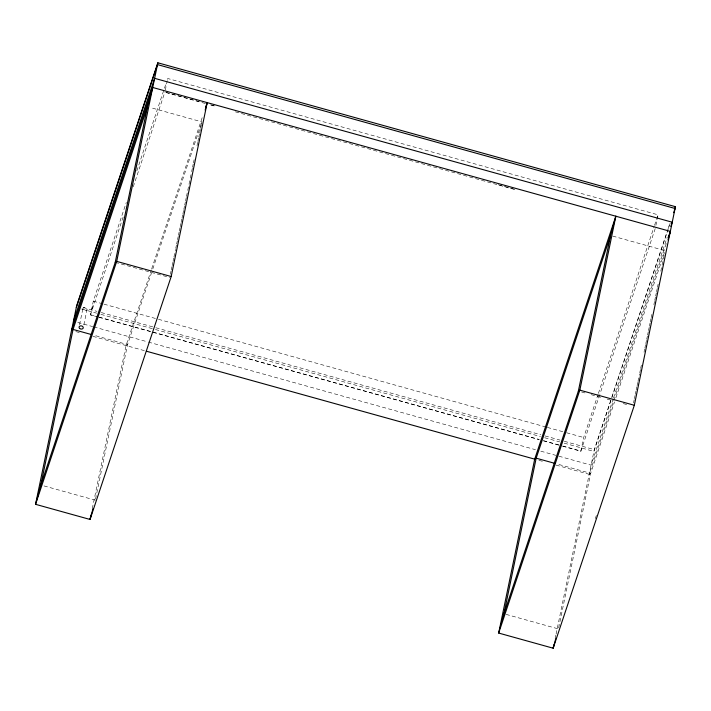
<?xml version="1.0" encoding="UTF-8"?>
<svg xmlns="http://www.w3.org/2000/svg" width="711" height="711" viewBox="0 0 711 711"><rect width="100%" height="100%" fill="white"/><g stroke="black" fill="none" stroke-linecap="round" stroke-linejoin="round"><path stroke-width="0.53" stroke-dasharray="3.56 2.67" d="M79.552 324.74L82.903 308.592M83.862 324.803L86.991 309.729A2.124 1.6 11.7 0 0 84.36 307.561A2.124 1.6 11.7 0 0 83.48 310.192A2.124 1.6 11.7 0 0 86.991 309.729M97.94 316.999L90.466 314.92L93.31 301.188L126.291 202.448M165.299 90.119L167.272 80.619M92.288 508.587L126.051 345.555L151.345 269.833M95.541 499.104L127.536 344.586L151.399 273.157M170.382 274.259L171.058 271.015M171.28 269.931L171.946 266.696M172.178 265.612L172.844 262.368M173.066 261.293L173.742 258.049M173.964 256.964L175.528 249.401M175.75 248.326L176.426 245.082M176.648 244.006L177.323 240.762M177.546 239.678L178.212 236.434M178.443 235.359L179.11 232.115M179.332 231.039L180.007 227.796M180.23 226.711L180.905 223.467M181.127 222.392L181.794 219.148M182.016 218.073L182.691 214.829M182.914 213.744L183.589 210.5M183.811 209.425L184.478 206.181M184.709 205.106L185.375 201.862M185.598 200.778L186.273 197.542M186.495 196.458L191.419 172.684M191.641 171.609L192.317 168.365M192.539 167.281L193.205 164.045M193.436 162.961L194.103 159.717M197.009 145.675L197.685 142.431M197.907 141.347L198.582 138.112M198.804 137.027L199.471 133.784M199.702 132.708L200.369 129.464M200.591 128.38L201.266 125.145M201.489 124.061L201.933 121.901L150.652 107.645M562.668 446.188L580.834 451.236L583.678 437.514L598.067 394.445M555.184 638.425L555.86 635.163M556.091 634.079L594.289 449.619L611.504 398.089M558.659 627.849L590.663 473.33L614.526 401.902M655.231 228.551L599.782 394.516M655.889 225.387L658.075 214.829L167.707 78.503L166.65 81.658M633.51 403.004L634.176 399.76M634.408 398.684L635.074 395.44M635.296 394.365L635.972 391.121M636.194 390.037L636.869 386.793M637.092 385.718L637.758 382.474M637.98 381.398L639.553 373.835M639.776 372.751L640.442 369.507M640.673 368.431L641.34 365.187M644.024 352.221L644.699 348.977M644.921 347.901L645.597 344.657M645.819 343.573L646.486 340.338M646.708 339.254L647.383 336.01M647.605 334.934L648.281 331.69M648.503 330.606L649.17 327.371M649.401 326.287L650.067 323.043M650.289 321.967L650.965 318.724M651.187 317.639L651.863 314.404M653.871 304.672L654.547 301.437M654.769 300.353L655.435 297.109M655.666 296.034L656.333 292.79M656.555 291.706L657.231 288.47M657.453 287.386L658.128 284.142M660.812 271.175L664.394 253.889M136.823 170.942L166.303 82.707M90.466 314.92L123.492 215.993M133.277 186.771L164.899 92.048M151.701 268.785L202.644 116.293M152.803 268.954L201.586 122.95M598.413 393.396L654.218 226.382M654.564 225.334L658.075 214.829M580.834 451.236L599.471 395.387M611.851 397.031L667.718 229.822M668.073 228.773L669.824 223.512M670.162 223.21L593.916 451.423L563.965 443.095M613.202 398.898L591.072 465.145L556.846 455.635M613.557 397.84L667.318 236.941M556.02 465.083L589.17 474.299L666.474 242.94M615.93 397.707L664.714 251.694M595.285 518.639L596.342 515.493M126.051 345.555L127.536 344.586L93.345 335.077M589.17 474.299L590.663 473.33L556.473 463.83M165.965 92.35L199.089 101.557M210.838 104.819L215.113 106.01M498.224 184.718L515.315 189.464M165.93 92.528L205.461 103.522M210.803 105.006L215.078 106.197M235.377 111.831L515.279 189.65M612.713 236.096L665.061 250.645M115.226 262.35L169.716 277.503M581.554 391.992L585.828 393.183M591.17 394.667L601.853 397.636M607.194 399.12L611.469 400.311M623.227 403.572L627.493 404.763M93.31 301.188L102.917 303.864M103.993 304.157L157.407 319.008M158.473 319.301L546.279 427.115M547.354 427.409L565.512 432.457M566.578 432.759L583.678 437.514M83.089 307.507L96.998 311.374M101.273 312.556L154.749 327.424M155.816 327.727L540.813 434.75M545.088 435.941L560.064 440.1M564.338 441.291L594.289 449.619M81.649 309.009L96.625 313.169M100.9 314.36L154.376 329.229M155.442 329.522L540.44 436.554M544.715 437.745L559.69 441.904M90.501 314.733L97.976 316.813M99.051 317.115L539.205 439.469M543.48 440.66L561.637 445.708M562.703 446.01L580.869 451.058M99.007 317.293L539.169 439.656M543.435 440.847L561.601 445.895M77.739 322.439L92.706 326.607M93.781 326.9L147.248 341.769M148.323 342.062L535.463 449.69M540.804 451.174L555.78 455.333M75.837 331.593L80.121 332.784M92.928 336.347L145.355 350.923M538.911 460.328L543.186 461.519M44.029 485.924L95.31 500.18M506.09 614.375L558.437 628.933M91.986 309.027L93.105 305.223L91.986 309.027"/><path stroke-width="1.07" d="M205.808 106.828L207.212 102.624L171.2 276.526L90.039 519.457L35.55 504.312L40.829 485.035L73.046 329.433L147.453 106.757L152.732 87.48L670.34 231.377L667.993 239.936M40.829 485.035L115.226 262.35L147.453 106.757M157.842 62.79L116.711 261.381L35.55 504.312L76.672 305.721L157.842 62.79L675.45 206.688L634.328 405.279L553.158 648.21L498.678 633.057L534.69 459.155L615.85 216.224L579.838 390.135L498.678 633.057L503.948 613.789L578.354 391.103L610.571 235.501L615.85 216.224M90.937 515.111L90.039 519.457L92.963 508.747M503.948 613.789L536.174 458.186L610.571 235.501M553.833 644.948L553.158 648.21L555.798 638.567M205.159 110.116L207.212 102.624M76.299 307.525L157.469 64.594L675.077 208.492L673.673 212.696M73.455 321.256L154.625 78.326L672.233 222.223L670.828 226.427M152.732 87.48L71.562 330.402L73.046 329.433L91.212 334.49M674.392 209.843L675.45 206.688M668.58 236.63L670.34 231.377M115.226 262.35L116.711 261.381L171.2 276.526M578.354 391.103L579.838 390.135L634.328 405.279M534.69 459.155L536.174 458.186L555.407 463.528M146.422 351.216L534.636 459.137M79.694 328.5A2.124 1.6 11.7 0 0 83.196 328.038A2.124 1.6 11.7 0 0 80.574 325.869A2.124 1.6 11.7 0 0 79.694 328.5"/></g></svg>
